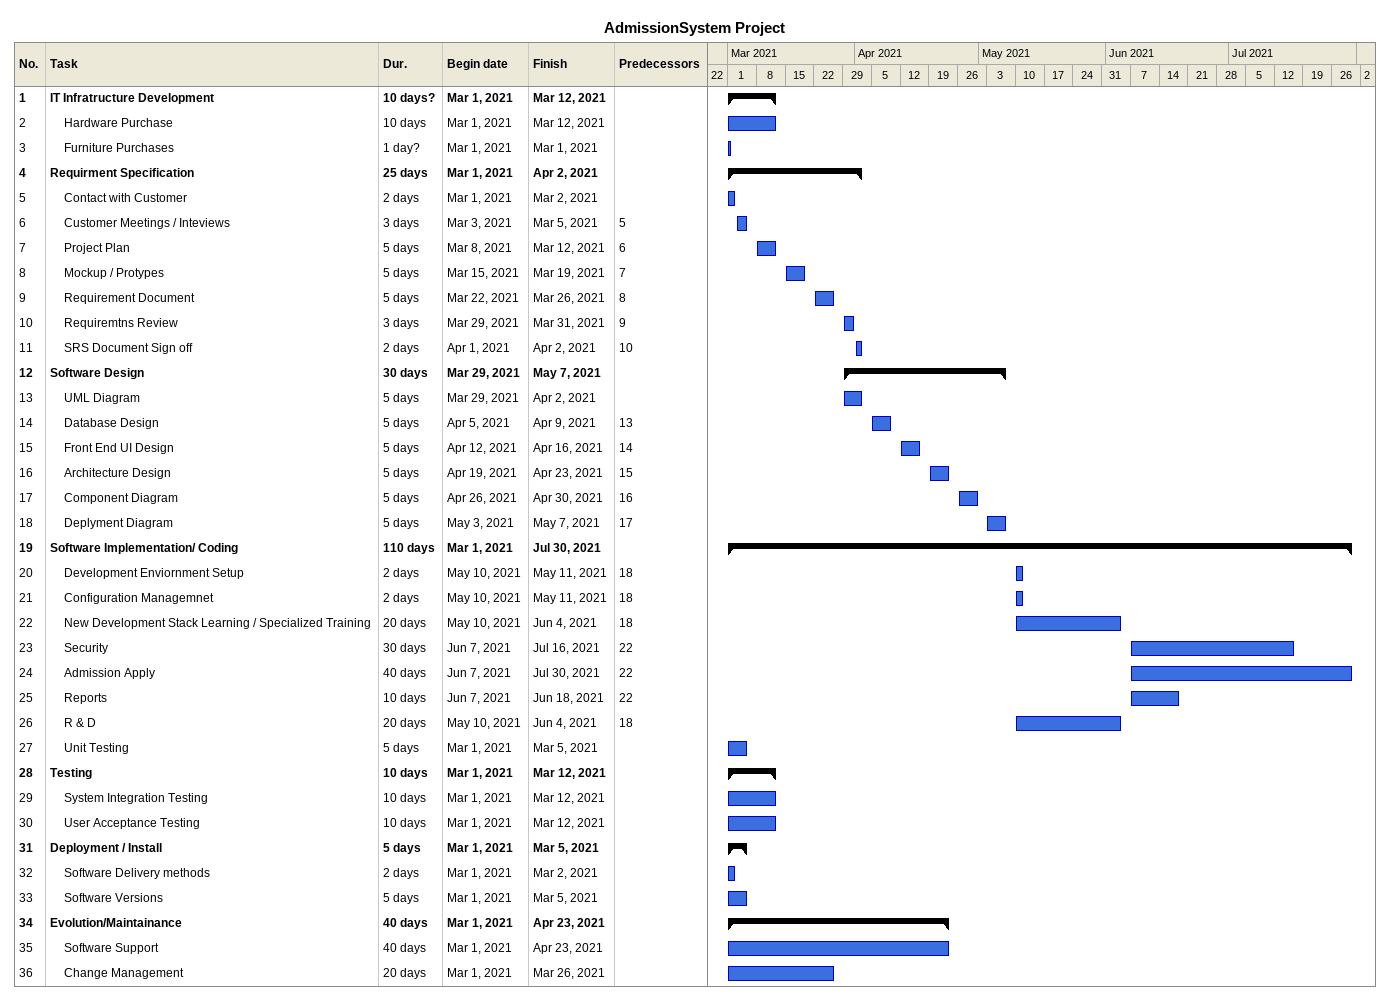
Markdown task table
AdmissionSystem Project

| ID | Level | Task | Duration | Start | Finish | Predecessors |
|---|---|---|---|---|---|---|
| 1 | 1 | **IT Infratructure Development** | 10d? | 2021-03-01 | 2021-03-12 |  |
| 2 | 2 | Hardware Purchase | 10d | 2021-03-01 | 2021-03-12 |  |
| 3 | 2 | Furniture Purchases | 1d? | 2021-03-01 | 2021-03-01 |  |
| 4 | 1 | **Requirment Specification** | 25d | 2021-03-01 | 2021-04-02 |  |
| 5 | 2 | Contact with Customer | 2d | 2021-03-01 | 2021-03-02 |  |
| 6 | 2 | Customer Meetings / Inteviews | 3d | 2021-03-03 | 2021-03-05 | 5 |
| 7 | 2 | Project Plan | 5d | 2021-03-08 | 2021-03-12 | 6 |
| 8 | 2 | Mockup / Protypes | 5d | 2021-03-15 | 2021-03-19 | 7 |
| 9 | 2 | Requirement Document | 5d | 2021-03-22 | 2021-03-26 | 8 |
| 10 | 2 | Requiremtns Review | 3d | 2021-03-29 | 2021-03-31 | 9 |
| 11 | 2 | SRS Document Sign off | 2d | 2021-04-01 | 2021-04-02 | 10 |
| 12 | 1 | **Software Design** | 30d | 2021-03-29 | 2021-05-07 |  |
| 13 | 2 | UML Diagram | 5d | 2021-03-29 | 2021-04-02 |  |
| 14 | 2 | Database Design | 5d | 2021-04-05 | 2021-04-09 | 13 |
| 15 | 2 | Front End UI Design | 5d | 2021-04-12 | 2021-04-16 | 14 |
| 16 | 2 | Architecture Design | 5d | 2021-04-19 | 2021-04-23 | 15 |
| 17 | 2 | Component Diagram | 5d | 2021-04-26 | 2021-04-30 | 16 |
| 18 | 2 | Deplyment Diagram | 5d | 2021-05-03 | 2021-05-07 | 17 |
| 19 | 1 | **Software Implementation/ Coding** | 110d | 2021-03-01 | 2021-07-30 |  |
| 20 | 2 | Development Enviornment Setup | 2d | 2021-05-10 | 2021-05-11 | 18 |
| 21 | 2 | Configuration Managemnet | 2d | 2021-05-10 | 2021-05-11 | 18 |
| 22 | 2 | New Development Stack Learning / Specialized Training | 20d | 2021-05-10 | 2021-06-04 | 18 |
| 23 | 2 | Security | 30d | 2021-06-07 | 2021-07-16 | 22 |
| 24 | 2 | Admission Apply | 40d | 2021-06-07 | 2021-07-30 | 22 |
| 25 | 2 | Reports | 10d | 2021-06-07 | 2021-06-18 | 22 |
| 26 | 2 | R & D | 20d | 2021-05-10 | 2021-06-04 | 18 |
| 27 | 2 | Unit Testing | 5d | 2021-03-01 | 2021-03-05 |  |
| 28 | 1 | **Testing** | 10d | 2021-03-01 | 2021-03-12 |  |
| 29 | 2 | System Integration Testing | 10d | 2021-03-01 | 2021-03-12 |  |
| 30 | 2 | User Acceptance Testing | 10d | 2021-03-01 | 2021-03-12 |  |
| 31 | 1 | **Deployment / Install** | 5d | 2021-03-01 | 2021-03-05 |  |
| 32 | 2 | Software Delivery methods | 2d | 2021-03-01 | 2021-03-02 |  |
| 33 | 2 | Software Versions | 5d | 2021-03-01 | 2021-03-05 |  |
| 34 | 1 | **Evolution/Maintainance** | 40d | 2021-03-01 | 2021-04-23 |  |
| 35 | 2 | Software Support | 40d | 2021-03-01 | 2021-04-23 |  |
| 36 | 2 | Change Management | 20d | 2021-03-01 | 2021-03-26 |  |
